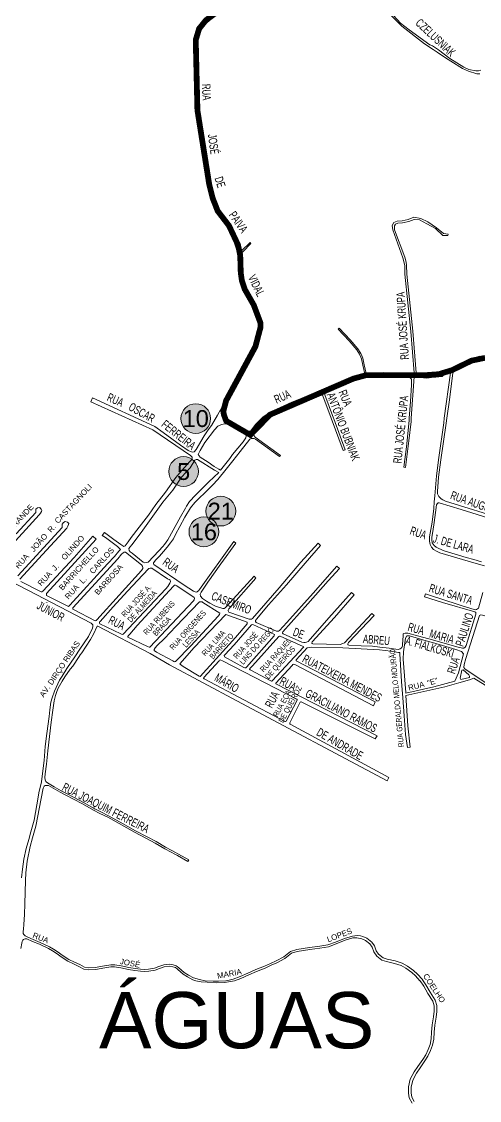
# Model space of a CAD drawing. Header units: millimetres. Extents: x 617885 to 663705, y 7172943 to 7234736.
# Drawn here: x 645492 to 646306, y 7180587 to 7182505 of the extents above; entities that cross this region are included whole.
import ezdxf
from ezdxf.enums import TextEntityAlignment as Align

# ---------------------------------------------------------------- set-up
doc = ezdxf.new("R2010")
doc.units = ezdxf.units.MM
for name, color, linetype in [('BAIRROS', 12, 'Continuous'), ('Equipamentos Públicos', 171, 'Continuous'), ('Escolas Municipais', 21, 'Continuous')]:
    doc.layers.add(name, color=color, linetype=linetype)
doc.layers.add('TOP_VIAS 10.000', color=7, linetype='Continuous', lineweight=9)
doc.layers.add('VIAS', color=7, linetype='Continuous', lineweight=5)
doc.styles.add('LDUP', font='LDUP.SHX')
doc.styles.get("Standard").update_dxf_attribs({"font": 'arial.ttf'})

msp = doc.modelspace()

# ---------------------------------------------------------------- hatches: boundary and pattern name
at = {"layer": 'Equipamentos Públicos', "true_color": 0xb3b3ff}
h = msp.add_hatch(color=151, dxfattribs=at)
edge = h.paths.add_edge_path()
edge.add_arc((645801.8, 7181799.1), 26.4, 0, 360)
at = {"layer": 'Equipamentos Públicos', "true_color": 0xff0040}
h = msp.add_hatch(color=240, dxfattribs=at)
edge = h.paths.add_edge_path()
edge.add_arc((645780.3, 7181705), 26.4, 0, 360)
at = {"layer": 'Equipamentos Públicos', "true_color": 0xffff99}
h = msp.add_hatch(color=51, dxfattribs=at)
edge = h.paths.add_edge_path()
edge.add_arc((645816.3, 7181597.8), 26.4, 0, 360)
at = {"layer": 'Escolas Municipais'}
h = msp.add_hatch(color=21, dxfattribs=at)
edge = h.paths.add_edge_path()
edge.add_arc((645846.4, 7181634.6), 26.4, 0, 360)

# ---------------------------------------------------------------- linework, layer by layer
at = {"layer": 'BAIRROS', "lineweight": 40, "ltscale": 0.3, "const_width": 10}
for points in [[(646315.7, 7181907.1), (646291.7, 7181902.1), (646256.7, 7181885.1), (646233.7, 7181878.1), (646208.6, 7181876.2), (646103.7, 7181876.1), (646081.7, 7181870.1), (645933.7, 7181806.1), (645898.7, 7181770.1), (645855.7, 7181795.1), (645851.7, 7181806.1), (645850.7, 7181812.1), (645855.7, 7181831.1), (645907.7, 7181927.1), (645916.7, 7181961.1), (645916.7, 7181969.1), (645904.7, 7182001.1), (645888.7, 7182029.1), (645883.7, 7182044.1), (645881.7, 7182058.1), (645880.7, 7182090.1), (645876.7, 7182108.1), (645860.7, 7182142.1), (645840.7, 7182168.1), (645831.7, 7182191.1), (645825.7, 7182215.1), (645804.7, 7182347.1), (645801.7, 7182472.1), (645807.7, 7182492.1), (645819.7, 7182507.1), (645842.7, 7182524.1)], [(645843, 7182524), (645820, 7182507), (645808, 7182492), (645802, 7182472), (645805, 7182347), (645826, 7182215), (645832, 7182191), (645841, 7182168), (645861, 7182142), (645877, 7182108), (645881, 7182090), (645882, 7182058), (645884, 7182044), (645889, 7182029), (645905, 7182001), (645917, 7181969), (645917, 7181961), (645908, 7181927), (645856, 7181831), (645851, 7181812), (645852, 7181806), (645856, 7181795), (645899, 7181770), (645934, 7181806), (646082, 7181870), (646104, 7181876), (646208.9, 7181876), (646234, 7181878), (646257, 7181885), (646292, 7181902), (646316, 7181907)]]:
    msp.add_lwpolyline(points, dxfattribs=at)
at = {"layer": 'Equipamentos Públicos', "color": 7, "lineweight": 5}
for centre in [(645801.8, 7181799.1), (645780.3, 7181705), (645816.3, 7181597.8)]:
    msp.add_circle(centre, 26.4, dxfattribs=at)
at = {"layer": 'Escolas Municipais', "color": 7, "lineweight": 5}
msp.add_circle((645846.4, 7181634.6), 26.4, dxfattribs=at)
at = {"layer": 'VIAS', "color": 253, "ltscale": 0.3}
for points in [[(646306.7, 7182411.6), (646301.5, 7182411.6), (646286.6, 7182416.3), (646275.7, 7182421.4), (646254.9, 7182434.5), (646245.4, 7182440.5), (646230.7, 7182450.2), (646223.9, 7182454.8), (646208.1, 7182465.2), (646167.9, 7182496.6), (646149, 7182515.3)], [(646153.2, 7182515.6), (646165.8, 7182501.7), (646181.3, 7182490), (646217.7, 7182463.3), (646222.4, 7182461.7), (646233.2, 7182454.6), (646253.4, 7182439.2), (646278.3, 7182423.4), (646287.3, 7182419.3), (646299.3, 7182417.2), (646304.1, 7182417.3), (646308.3, 7182418.5)], [(645814.7, 7182506.1), (645808.9, 7182498.4), (645804.1, 7182490.2), (645800.4, 7182481.3), (645798.5, 7182471.5), (645798.4, 7182455.5), (645798.8, 7182425.5), (645799.4, 7182412.9), (645799.7, 7182408.1), (645800.8, 7182381.4), (645802.1, 7182352.9), (645806.2, 7182322.3), (645812.2, 7182294), (645817.3, 7182249.8), (645825.4, 7182207.1), (645833.2, 7182177.8), (645843.2, 7182159.6), (645848.4, 7182153.5), (645854.6, 7182145.3), (645861.8, 7182132.6), (645868.5, 7182118.2), (645872.6, 7182105.5), (645874.4, 7182100), (645877.4, 7182085.4), (645878.9, 7182068.3), (645879.4, 7182058.2), (645880.7, 7182045), (645885.4, 7182030.6), (645893.6, 7182016.8), (645893.6, 7182016.7), (645901.5, 7182002.9), (645901.5, 7182002.9), (645910.1, 7181982), (645914, 7181970.8), (645915.1, 7181963.5), (645913, 7181955.6), (645908.9, 7181937.9), (645908.8, 7181937.8), (645904.3, 7181925.9), (645899.2, 7181915.3), (645854.2, 7181832), (645848.9, 7181820.1), (645840.4, 7181804.9), (645829.8, 7181786.7), (645824.2, 7181779.3), (645816.7, 7181768.3), (645802.7, 7181744.1), (645799.3, 7181739.7), (645795.6, 7181739.1), (645788.2, 7181742.6), (645774.8, 7181752.1), (645744.2, 7181774.2), (645729.3, 7181785), (645618.4, 7181836.1), (645615.2, 7181828.8), (645725.9, 7181779), (645792.8, 7181733.3), (645795.4, 7181730.3), (645795.6, 7181728.9), (645794.9, 7181726.5), (645791.3, 7181722.8), (645777.3, 7181706.8), (645766.3, 7181694.2), (645748, 7181668.4), (645731, 7181646.2), (645717.8, 7181627.5), (645701.5, 7181606), (645686.9, 7181587.8), (645681.8, 7181580), (645676.5, 7181572.8), (645674.1, 7181571.7), (645668.9, 7181575.2), (645656.1, 7181584), (645639.7, 7181596.6), (645635.8, 7181591.3), (645641.5, 7181587.6), (645663, 7181571.5), (645668, 7181566.6), (645665.5, 7181563.3), (645657.3, 7181553.7), (645645.3, 7181540.9), (645577.9, 7181467.3), (645576.8, 7181466.1), (645575.7, 7181465.2), (645536.7, 7181484.8), (645536.5, 7181485.8), (645536.9, 7181486.9), (645537, 7181488.1), (645624.8, 7181585), (645618.9, 7181589.8), (645585.7, 7181552.3), (645530.4, 7181492.2), (645528.4, 7181491.2), (645527, 7181490.9), (645491.1, 7181509.7)], [(645825.5, 7182506.3), (645818.3, 7182499.5), (645811.2, 7182489.8), (645807.1, 7182478.8), (645804.2, 7182467.6), (645804.1, 7182456.6), (645804, 7182438.5), (645805.5, 7182398.5), (645806.4, 7182360.5), (645813.6, 7182309.4), (645823.5, 7182243.1), (645826.3, 7182223), (645829.5, 7182208.6), (645834.4, 7182190), (645839.7, 7182176.2), (645844.1, 7182167.9), (645854.2, 7182154.8), (645865, 7182139.2), (645873.3, 7182123), (645878.5, 7182109.7), (645880.9, 7182098), (645882, 7182097.5), (645883.9, 7182097.8), (645898.6, 7182111.8), (645900, 7182110.3), (645885.5, 7182095.6), (645882.8, 7182091.8), (645883.8, 7182069), (645884.4, 7182050.4), (645886.6, 7182038.8), (645893.3, 7182025.4), (645908.1, 7181999.6), (645916.4, 7181979), (645918.8, 7181969.5), (645919.2, 7181962.6), (645918, 7181953.4), (645914, 7181938.4), (645908.8, 7181923.8), (645903.7, 7181912.4), (645863.5, 7181839.7), (645858.7, 7181829.7), (645854.8, 7181821.4), (645853.8, 7181815.1), (645854.1, 7181809.3), (645855.2, 7181803.3), (645857.5, 7181800), (645859, 7181797.7), (645894.3, 7181777.4), (645897.3, 7181776.5), (645899.1, 7181776.9), (645908.3, 7181788.4), (645914.9, 7181795.8), (645919.5, 7181800), (645921.9, 7181802.3), (645930.8, 7181808.2), (645939, 7181813.1), (645951.7, 7181818.7), (645972.7, 7181828), (646023.2, 7181848.5), (646085.1, 7181874.5), (646092.4, 7181876.7), (646102.1, 7181878.7), (646098.8, 7181894.1), (646096.3, 7181905.5), (646095, 7181908.5), (646092.9, 7181913.3), (646087.9, 7181921.4), (646074.2, 7181937.4), (646054.7, 7181957.8), (646056.6, 7181959.5), (646076.1, 7181939.2), (646089.9, 7181922.9), (646095.2, 7181914.5), (646097.4, 7181909.3), (646098.7, 7181906.3), (646101.3, 7181894.7), (646104.7, 7181879.1), (646114.6, 7181879.9), (646134.7, 7181880.8), (646190, 7181880.1), (646183.8, 7181953.8)], [(646183.8, 7181953.8), (646173.1, 7182055.7), (646173.3, 7182071.2), (646169.6, 7182084.7), (646151.9, 7182134.5), (646151.1, 7182142.4), (646154, 7182147.5), (646159.9, 7182149.9), (646168.8, 7182150.5), (646179.2, 7182152.8), (646189.3, 7182157), (646201.7, 7182154.5), (646214, 7182148.5), (646229.4, 7182138.2), (646242.2, 7182128.2), (646250.4, 7182127.1), (646249.7, 7182124.6), (646241, 7182124.5), (646228, 7182136.9), (646212.2, 7182145.3), (646199.1, 7182152.2), (646189.7, 7182153.2), (646180.3, 7182149.2), (646169.4, 7182146.8), (646160.8, 7182146.2), (646156.6, 7182144.6), (646154.8, 7182141.5), (646155, 7182134.7), (646173.1, 7182085.9), (646175.9, 7182076.9), (646176.4, 7182071.5), (646176.8, 7182056), (646187.5, 7181954.2), (646193.7, 7181880.4), (646216.8, 7181880.3), (646228.4, 7181881.4), (646240.6, 7181883.8), (646249.7, 7181886.6), (646252.3, 7181886.9), (646268.4, 7181894.5), (646285.5, 7181902.9), (646297.4, 7181907.9), (646306.3, 7181909.8)], [(646180.9, 7181795.5), (646176, 7181749.1), (646171.6, 7181712.5), (646174.5, 7181712.1), (646180.4, 7181759.3), (646184.3, 7181793.6), (646184.8, 7181800), (646190.2, 7181873), (646200.6, 7181873.5), (646202.7, 7181873.3), (646206.3, 7181871.3), (646212.7, 7181871.2), (646220.8, 7181872.1), (646228.5, 7181872.5), (646239.9, 7181874), (646241.9, 7181876.5), (646254.3, 7181880.1), (646243.5, 7181800), (646242.4, 7181791.7), (646233.5, 7181729.7), (646229.7, 7181697.5), (646226.4, 7181661.8), (646225.6, 7181651.2), (646224.7, 7181639), (646221.7, 7181615.1), (646217.3, 7181588.9), (646217.1, 7181585.9), (646217.4, 7181581.2), (646218.4, 7181575.5), (646220.6, 7181570.6), (646224.2, 7181566.5), (646230.5, 7181562.9), (646235.7, 7181560.6), (646295.9, 7181542.8), (646314.8, 7181537.3)], [(645737.3, 7181554.7), (645744.6, 7181562.8), (645751.1, 7181570.8), (645757.1, 7181578), (645762.1, 7181585.2), (645766, 7181593.1), (645773.6, 7181607.4), (645782.3, 7181623.9), (645792.6, 7181640.7), (645800.4, 7181650.1), (645807.4, 7181657.1), (645818.6, 7181667.7), (645831.9, 7181680.9), (645841.1, 7181690.6), (645856.1, 7181708.9), (645867.8, 7181723.9), (645881, 7181740.8), (645897.8, 7181762.6), (645900.7, 7181763.4), (645902.1, 7181763.8), (645905.7, 7181763.8), (645908, 7181762.2), (645950.6, 7181731.4), (645952.3, 7181733.7), (645907.4, 7181766.1), (645905.4, 7181768.3), (645904.8, 7181770), (645905.4, 7181772.4), (645918.7, 7181789.1), (645923.3, 7181793.3), (645929.1, 7181798.2), (645931.6, 7181800), (645935.9, 7181803), (645941.2, 7181805.6), (645945.5, 7181807.6), (645957.1, 7181812.8), (646022.6, 7181841), (646025.8, 7181840.9), (646027.8, 7181839.5), (646042.4, 7181800), (646063.8, 7181742.1), (646067.1, 7181743.6), (646047.2, 7181798.5), (646046.6, 7181800), (646031.4, 7181841.1), (646031.9, 7181843.8), (646032.7, 7181845.2), (646064.3, 7181859), (646075.3, 7181864), (646085.2, 7181867.7), (646095.1, 7181870.2), (646103.1, 7181871.8), (646110.8, 7181872.8), (646119.8, 7181873.3), (646145.5, 7181873.5), (646180.3, 7181873.2), (646183.5, 7181871.2), (646185, 7181868.9), (646184.9, 7181859), (646183.6, 7181829.2), (646181.3, 7181800), (646180.9, 7181795.5)], [(645806.4, 7181735.2), (645809.5, 7181742.3), (645817.9, 7181756.4), (645835.2, 7181779.3), (645841.2, 7181785.5), (645847.5, 7181788.8), (645853.7, 7181789.7), (645860.6, 7181788.4), (645888.6, 7181774.2), (645891.2, 7181771.3), (645891.5, 7181768)], [(645891.5, 7181768), (645890.7, 7181764.7), (645888.6, 7181761.3), (645886, 7181757.9), (645867.4, 7181735), (645862.3, 7181728.2), (645845.9, 7181707.2), (645842.6, 7181709.1), (645834.8, 7181713.9), (645823.9, 7181721.9), (645809.8, 7181730.5), (645806.4, 7181735.2)], [(645714.9, 7181543.2), (645711.7, 7181542.7), (645708.2, 7181543.7), (645688.8, 7181559.8), (645685.1, 7181562.3), (645683.3, 7181564.6), (645683, 7181568.4), (645690.8, 7181577.8), (645707.7, 7181600.8), (645728.7, 7181629.8), (645743.2, 7181650.5), (645761.2, 7181671.9), (645776.5, 7181694.8), (645791.8, 7181711.6), (645800.2, 7181725.4), (645802.9, 7181726.4), (645804.7, 7181726.5)], [(645804.7, 7181726.5), (645835, 7181707.4), (645842.7, 7181703.2), (645825.3, 7181686.4), (645801.7, 7181663), (645791, 7181651.7), (645785.7, 7181643.3), (645783.6, 7181639.6), (645774.7, 7181624.4), (645752.2, 7181583.6), (645749.6, 7181579.3), (645746.3, 7181575.2), (645743.1, 7181571.8), (645736, 7181564.1), (645717.1, 7181543.9), (645714.9, 7181543.2)], [(645463.8, 7181562.5), (645523.5, 7181627.8), (645525.8, 7181630.7), (645527.7, 7181633.8), (645528.3, 7181635.6), (645527.1, 7181638.1), (645526.3, 7181639.2), (645524.8, 7181640.8), (645520.7, 7181640.7), (645517.8, 7181638.3), (645517.7, 7181635), (645517.9, 7181632.3), (645483.1, 7181594)], [(645489.3, 7181513.4), (645529.7, 7181557.3), (645572.7, 7181604.6), (645574.5, 7181607.6), (645575.8, 7181610.7), (645576.3, 7181612.8), (645573.9, 7181615), (645569.8, 7181616.1), (645566.7, 7181614.5), (645564.6, 7181611.5), (645564.4, 7181607.7), (645564.4, 7181605.6), (645486, 7181519.3)], [(646008.8, 7181402), (646048.1, 7181445.8), (646083.6, 7181486.1), (646078.4, 7181490.2), (646038.5, 7181445.1), (646001.4, 7181402.8), (645998.7, 7181401.4), (645996.3, 7181401), (645993.7, 7181401), (645990.6, 7181401.9), (645957.4, 7181416.3), (645956.2, 7181417.6), (645956.1, 7181419), (645956.7, 7181420.2), (646001.1, 7181470), (646037.4, 7181510.7), (646057, 7181532.7), (646052.5, 7181536.9), (646010.4, 7181488.7), (645963.4, 7181436.8), (645950.6, 7181422.4), (645948.7, 7181421.5), (645947.3, 7181421.2), (645945.1, 7181421.3), (645909.3, 7181436.6), (645908, 7181438.6), (645908.2, 7181439.9), (645910, 7181442.6), (645931.4, 7181468), (645963.1, 7181503.8), (645996.1, 7181542.2), (646023.6, 7181573.6), (646019.2, 7181577.8), (645988.8, 7181543.7), (645949.9, 7181498.3), (645902.7, 7181443.5), (645900.9, 7181442.5), (645900.1, 7181442.4), (645896.8, 7181442.4), (645860.9, 7181455.2), (645859.8, 7181456.4), (645859.2, 7181457.6), (645859.2, 7181458.7), (645860.8, 7181460.8), (645908.4, 7181515.5), (645905.4, 7181519.2), (645855.9, 7181464.4), (645854.4, 7181462.8), (645852.3, 7181461.7), (645850.2, 7181461.3), (645836.9, 7181465.6), (645827, 7181471), (645820.9, 7181474.8), (645813.6, 7181479.5), (645810.3, 7181483.2), (645810, 7181487.2), (645811.4, 7181490.8), (645823.3, 7181508.5), (645846.5, 7181541.2), (645873.2, 7181577.8), (645869.3, 7181580.9), (645808.5, 7181495.2), (645806.5, 7181493.2), (645805.8, 7181492.3), (645804.3, 7181491.3), (645802.4, 7181490.6), (645797.6, 7181492.3), (645781.2, 7181502.7), (645727.3, 7181540), (645726.7, 7181541.5), (645726.9, 7181542.8), (645731.1, 7181547.8), (645737.3, 7181554.7)], [(646273.6, 7181467.1), (646260.7, 7181471.1), (646248.2, 7181475), (646209.8, 7181487.8), (646208.3, 7181482.1), (646240.3, 7181472.2), (646297.8, 7181455.8), (646299.4, 7181454.3), (646299.7, 7181451.4), (646282.5, 7181395.7), (646280.4, 7181392.8), (646278.2, 7181391.3), (646275.5, 7181390.8), (646268.3, 7181392.7), (646216.1, 7181407.4), (646195.6, 7181413.1), (646178.8, 7181417.8), (646173.8, 7181417.7), (646171.6, 7181417.3), (646170.5, 7181416.5), (646170.3, 7181412.8), (646169.2, 7181397.8), (646169.1, 7181395), (646168.1, 7181392.1), (646166.8, 7181390.8), (646165.3, 7181390), (646161.5, 7181388.8), (646145.3, 7181390.9), (646128.7, 7181392.9), (646115.9, 7181394.4), (646095.8, 7181395.4), (646074, 7181396.6), (646072.3, 7181397), (646071.8, 7181398.6), (646073, 7181400.8), (646118.8, 7181448.8), (646114.7, 7181452.6), (646066, 7181400.5), (646063.2, 7181399.2), (646058.7, 7181397.7), (646010.1, 7181398.8), (646008.9, 7181399.2), (646008.3, 7181400), (646008.8, 7181402)], [(646312.1, 7181490.1), (646304, 7181462.1), (646300.6, 7181459.9), (646298.5, 7181459.4), (646273.6, 7181467.1)]]:
    msp.add_lwpolyline(points, dxfattribs=at)
at = {"layer": 'VIAS', "color": 253, "flags": 128}
for points in [[(646309.3, 7181903.2), (646303.1, 7181902.6), (646298.2, 7181901), (646294.2, 7181899.3), (646267.1, 7181886.3), (646260.2, 7181882.5), (646258.5, 7181880.2), (646252.6, 7181832.4), (646247.9, 7181800), (646246.7, 7181791.1), (646237.5, 7181726), (646233.3, 7181694.7), (646231.4, 7181669.3), (646231.5, 7181665.1), (646233.9, 7181660.4), (646238, 7181656.7), (646240.6, 7181654.7), (646245.8, 7181652.1), (646352.8, 7181619)], [(646309.6, 7181544.4), (646296, 7181548.4), (646282.1, 7181552.4), (646249.1, 7181562.3), (646243.1, 7181564.2), (646233.9, 7181567.9), (646228.9, 7181570.8), (646225.6, 7181573.4), (646222.1, 7181578.3), (646221.1, 7181583.3), (646221.3, 7181588.2), (646223, 7181598.1), (646225.6, 7181614.3), (646227.8, 7181631.9), (646229.5, 7181645.8), (646230.5, 7181647.5), (646232.5, 7181649.1), (646234.6, 7181649.5), (646273.5, 7181637.4), (646331.9, 7181619.2)], [(645466.7, 7181513.2), (645504.9, 7181493.6), (645615.8, 7181435.7), (645617.4, 7181434.5), (645619.1, 7181432.6), (645619.1, 7181428.9), (645617.8, 7181424.5), (645614.5, 7181418), (645611.5, 7181411.7), (645596.2, 7181389.1), (645587, 7181375.9), (645572.8, 7181354.7), (645564.6, 7181341.1), (645560.1, 7181333.9), (645550.8, 7181314.4), (645546.7, 7181302.8), (645544.3, 7181294.8), (645542.4, 7181281.3), (645541.5, 7181269.8), (645537.4, 7181239.1), (645534.3, 7181216.5), (645532.4, 7181191.5), (645528.5, 7181159), (645527.7, 7181153.4), (645523.3, 7181133.6), (645522, 7181126), (645514.7, 7181085.1), (645508.6, 7181064.6), (645505.4, 7181050.8), (645500.7, 7181035), (645496.7, 7181015.8), (645493.8, 7180998.4), (645492.2, 7180982.8)], [(646164.6, 7181381), (646164.5, 7181381.2), (646164.5, 7181382.1), (646164.5, 7181382.5), (646164.4, 7181382.7), (646164.3, 7181382.9), (646164.2, 7181383.1), (646164, 7181383.2), (646163.5, 7181383.3), (646163.2, 7181383.3), (646162.8, 7181383.4), (646162.4, 7181383.4), (646162.1, 7181383.5), (646148.2, 7181385.6), (646128.1, 7181388), (646063.2, 7181391.4), (646008.3, 7181392.5), (646000, 7181391.5), (645980.4, 7181370), (645980.1, 7181369.5), (645980, 7181369), (645980.1, 7181368.7), (645980.2, 7181368.4), (646120.7, 7181295.8), (646117.9, 7181288.8), (645979.2, 7181361.1), (645977.7, 7181361.9), (645975.7, 7181362.5), (645974.3, 7181361.7), (645973.1, 7181360.4), (645944.2, 7181328.9), (645943.9, 7181328.3), (645944.3, 7181327.8), (646124, 7181235.3), (646120.5, 7181229.7), (645989.1, 7181295.7), (645988.3, 7181295.7), (645987.5, 7181295), (645969.2, 7181258.1), (645969.2, 7181256.8), (645969.8, 7181255.8), (646080.5, 7181195.8), (646145, 7181160.9), (646142.2, 7181155.3), (645874.8, 7181297.4), (645755.2, 7181361.1), (645721, 7181381.5), (645628.1, 7181430.3), (645627.4, 7181430.4), (645626.9, 7181430), (645620.5, 7181415.8), (645615.1, 7181406.5), (645599.2, 7181382.7), (645596.7, 7181379.1), (645594.7, 7181376.1), (645583.3, 7181359.1), (645579, 7181353.6), (645569.3, 7181339.8), (645564.4, 7181332.5), (645557.6, 7181320.2), (645555, 7181313.8), (645552.6, 7181306.9), (645550.3, 7181297.5), (645548, 7181281), (645545, 7181259.4), (645542, 7181233.9), (645538.8, 7181208.6), (645536.5, 7181184.9), (645534.4, 7181167.7), (645534, 7181161.4), (645534.2, 7181157), (645535.3, 7181154), (645536.5, 7181152.7), (645541.7, 7181149.7), (645550.3, 7181144.7), (645562.5, 7181137.6), (645572.3, 7181132.5), (645586.1, 7181125.5), (645602.5, 7181116.9), (645621.6, 7181105.8), (645633.1, 7181100.2), (645646.9, 7181093.3), (645667.7, 7181082), (645694.8, 7181066.6), (645715.6, 7181055.4), (645731.4, 7181047.2), (645748.4, 7181037.1), (645759.4, 7181031.1), (645764.8, 7181028.3), (645771, 7181025.1), (645789.3, 7181014.7), (645788.1, 7181011.8), (645769.5, 7181022.3), (645764.7, 7181024.7), (645757.9, 7181028.3), (645746.8, 7181034.3), (645729.9, 7181044.4), (645714.1, 7181052.6), (645693.3, 7181063.8), (645666.1, 7181079.2), (645645.4, 7181090.5), (645631.7, 7181097.3), (645620.1, 7181103), (645600.9, 7181114.1), (645584.6, 7181122.6), (645570.8, 7181129.7), (645561, 7181134.8), (645548.7, 7181142), (645540.1, 7181146.9), (645536.4, 7181147), (645534.5, 7181146.7), (645532.6, 7181145.7), (645530.8, 7181142.4), (645527.3, 7181123.7), (645517.8, 7181074.4), (645511.7, 7181054.2), (645507.5, 7181038.4), (645502.4, 7181012.4), (645499.9, 7180991.4), (645499.4, 7180977.9), (645498.9, 7180957.6), (645498.4, 7180936.8), (645497.6, 7180917.4), (645496.2, 7180899.7), (645495.6, 7180891.6), (645495.1, 7180887.7), (645495.1, 7180883.8), (645496.5, 7180881.8), (645499.1, 7180879.5), (645503.3, 7180877.4), (645513, 7180873), (645525.5, 7180867.9), (645542, 7180860.3), (645549.4, 7180855.8), (645555.7, 7180851.6), (645566.6, 7180843.9), (645576.4, 7180837.9), (645586.2, 7180832.9), (645595.9, 7180828.6), (645604.4, 7180824.1), (645611.9, 7180822.9), (645623.2, 7180823.3), (645639.8, 7180826.4), (645650.9, 7180828.1), (645657.9, 7180828.2), (645669.3, 7180826.5), (645683, 7180823.3), (645694, 7180821.5), (645704, 7180820.4), (645710.8, 7180820.1), (645717.9, 7180820.3), (645728.6, 7180822.3), (645736.5, 7180825.2), (645745.2, 7180827.9), (645754.6, 7180829.2), (645761.7, 7180828.3), (645767.3, 7180826.4), (645768.7, 7180825.3), (645772.1, 7180822.6), (645781.5, 7180814.5), (645788.8, 7180809.8), (645797.8, 7180804.9), (645808.4, 7180801.9), (645818.8, 7180800), (645833, 7180799.3), (645842.2, 7180799.3), (645855.4, 7180800), (645861, 7180800.9), (645868.3, 7180802.8), (645880.5, 7180807.2), (645894.5, 7180813.5), (645908.6, 7180819.7), (645923.8, 7180825.7), (645934.5, 7180830.5), (645944.5, 7180835), (645958.2, 7180842.4), (645970, 7180851.9), (645981.3, 7180855.3), (646004.2, 7180858.8), (646022.1, 7180861.1), (646036.6, 7180863.7), (646049.9, 7180868.7), (646066.2, 7180875.2), (646080.1, 7180879.4), (646088.7, 7180880.3), (646094.3, 7180879.9), (646098.6, 7180878.8), (646106.1, 7180875.5), (646114.6, 7180868.4), (646119.4, 7180861.8), (646122.5, 7180853.3), (646126.7, 7180847), (646134.7, 7180840.8), (646141.9, 7180838.5), (646156, 7180835.1), (646168.6, 7180831), (646177.8, 7180825.9), (646188.5, 7180818), (646195.8, 7180811.8), (646203.9, 7180802.7), (646205.7, 7180800), (646210.7, 7180792.8), (646218.2, 7180779.5), (646227.2, 7180765.4), (646230.3, 7180755.8), (646230.1, 7180745.5), (646229, 7180735), (646226.5, 7180721.1), (646225.6, 7180708.4), (646224.7, 7180696.2), (646222.5, 7180685.1), (646219.1, 7180675.9), (646214.4, 7180665.9), (646209.1, 7180657.7), (646200.5, 7180645), (646194.1, 7180635.8), (646187.3, 7180623.2), (646184.6, 7180610.6), (646184.7, 7180600.6), (646185.7, 7180593.1), (646190.1, 7180585.2)], [(646211.4, 7181404.2), (646181.7, 7181412.8), (646176.9, 7181413), (646174.3, 7181408.6), (646170.7, 7181384.5), (646170.4, 7181371.7), (646175.1, 7181312.2), (646175.1, 7181311)], [(646175.1, 7181311), (646224.8, 7181322.1), (646262, 7181332.5), (646268.9, 7181346.9), (646277.8, 7181380.8), (646274, 7181385), (646264.2, 7181388.7), (646222.2, 7181401.1), (646211.4, 7181404.2)], [(646174.6, 7181237.5), (646171.9, 7181270.5), (646169.9, 7181302.9), (646167.5, 7181331.8), (646164.6, 7181381)], [(645560.1, 7181333.9), (645560.1, 7181333.9)], [(646316, 7181325.1), (646295.9, 7181337.4), (646288.5, 7181334.5), (646269.2, 7181329.6), (646244.3, 7181322), (646175.4, 7181306.7)], [(646175.4, 7181306.7), (646178.4, 7181253.2), (646182.8, 7181215), (646177.9, 7181214.3), (646174.6, 7181237.5)], [(646186.5, 7180582.1), (646181.3, 7180591.6), (646180.1, 7180600.2), (646180, 7180611.1), (646183, 7180624.8), (646190.2, 7180638.2), (646196.7, 7180647.6), (646205.3, 7180660.2), (646210.4, 7180668.1), (646214.8, 7180677.7), (646218.1, 7180686.3), (646220.1, 7180696.8), (646221, 7180708.7), (646221.9, 7180721.7), (646224.4, 7180735.7), (646225.5, 7180745.8), (646225.7, 7180755.1), (646223, 7180763.5), (646214.3, 7180777.2), (646206.8, 7180790.3), (646200.3, 7180799.8), (646200.1, 7180800), (646192.5, 7180808.5), (646185.6, 7180814.4), (646175.3, 7180822.1), (646166.8, 7180826.8), (646154.7, 7180830.7), (646140.7, 7180834.1), (646132.5, 7180836.6), (646123.3, 7180843.8), (646118.4, 7180851.2), (646115.3, 7180859.7), (646111.3, 7180865.3), (646103.6, 7180871.6), (646096.8, 7180874.6), (646087.9, 7180876.4), (646081.1, 7180876), (646067.4, 7180871.9), (646051.2, 7180865.5), (646037.6, 7180860.3), (646022.6, 7180857.6), (646004.7, 7180855.4), (645982.1, 7180851.9), (645971.7, 7180848.7), (645960.2, 7180839.5), (645946, 7180831.9), (645936, 7180827.3), (645925.2, 7180822.5), (645910, 7180816.4), (645895.9, 7180810.3), (645881.8, 7180804), (645870.8, 7180800), (645852.9, 7180797), (645838.1, 7180796.3), (645822.3, 7180797.1), (645811.2, 7180797.8), (645802.3, 7180800), (645796.4, 7180801.7), (645787, 7180806.9), (645779.4, 7180811.7), (645769.9, 7180819.9), (645768.8, 7180820.8), (645765.6, 7180823.3), (645760.9, 7180824.9), (645754.6, 7180825.7), (645745.9, 7180824.5), (645737.6, 7180821.9), (645729.6, 7180818.9), (645718.3, 7180816.8), (645710.8, 7180816.6), (645703.8, 7180816.9), (645693.5, 7180818), (645682.3, 7180819.9), (645668.7, 7180823), (645657.7, 7180824.8), (645651.2, 7180824.6), (645640.4, 7180823), (645623.6, 7180819.8), (645611.7, 7180819.4), (645603.3, 7180820.7), (645594.4, 7180825.4), (645584.7, 7180829.8), (645574.7, 7180834.9), (645564.7, 7180841), (645553.8, 7180848.7), (645547.6, 7180852.9), (645540.3, 7180857.2), (645524.1, 7180864.7), (645511.6, 7180869.8), (645501.9, 7180874.2), (645499.1, 7180874.1), (645497.3, 7180873.8), (645495.8, 7180873.2), (645494.6, 7180872.1), (645493.6, 7180869.5), (645493, 7180866.4), (645491.4, 7180857.5)]]:
    msp.add_lwpolyline(points, dxfattribs=at)
for points in [[(645663.4, 7181549.9), (645583.5, 7181462.7), (645583.3, 7181461.7), (645583.6, 7181460.5), (645584.4, 7181459.7), (645623.2, 7181439.5), (645624.8, 7181440.3), (645626.4, 7181441.6), (645705.6, 7181529.2), (645707.6, 7181532.4), (645707.7, 7181533.6), (645707, 7181536.7), (645705.5, 7181539.2), (645677.3, 7181561.4), (645674.8, 7181561.4), (645672.8, 7181560.5), (645669.9, 7181557.9)], [(645680.8, 7181492.2), (645655.3, 7181464.7), (645631.8, 7181438.7), (645630.9, 7181437.8), (645630.6, 7181436.3), (645631.6, 7181434.5), (645669, 7181416.3), (645671.4, 7181415.3), (645672.8, 7181415.7), (645719.7, 7181465.5), (645748.6, 7181496.7), (645752.3, 7181500.8), (645754.2, 7181503.6), (645755.9, 7181506.8), (645757.1, 7181509.8), (645756.5, 7181511.9), (645754.4, 7181513.2), (645751.7, 7181514.2), (645723.6, 7181533.3), (645721, 7181533.5), (645718.3, 7181532.5), (645707.7, 7181521.2)], [(645697.5, 7181431.3), (645762.1, 7181501.5), (645764, 7181502.7), (645765.9, 7181502.8), (645768.1, 7181502), (645799.3, 7181481.1), (645799.9, 7181479.7), (645799.3, 7181476.7), (645797.9, 7181475), (645720.3, 7181392.9), (645718.9, 7181393), (645716.4, 7181394.1), (645681.4, 7181410.7), (645681.5, 7181412), (645682.4, 7181413.8), (645684.5, 7181416.1)], [(645732, 7181384), (645728.1, 7181387.1), (645728.1, 7181388.7), (645730, 7181391.9), (645733.4, 7181395.7), (645746.2, 7181408.1), (645766.3, 7181429.6), (645808.5, 7181473.1), (645810.4, 7181473.6), (645813, 7181473.1), (645814.3, 7181472.4), (645844.7, 7181453.5), (645843.9, 7181450.9), (645841.8, 7181448), (645793, 7181395.3), (645765.9, 7181367.2), (645764.8, 7181367), (645763.2, 7181367.3), (645761.1, 7181368.3)], [(645872.3, 7181409.9), (645893, 7181434), (645893.4, 7181437.2), (645855.1, 7181451.1), (645798.6, 7181391.6), (645774.2, 7181364), (645773.7, 7181363), (645774.6, 7181361.7), (645779.6, 7181358.7), (645807.8, 7181341.2), (645809.9, 7181340.4)], [(646341.2, 7181341.5), (646336.1, 7181333.7), (646330.7, 7181328.4), (646326, 7181326.8), (646321.1, 7181326.3), (646280.2, 7181354.2), (646278.1, 7181356.9), (646278.6, 7181362.1), (646281.9, 7181372.9), (646305.8, 7181449.1), (646308.2, 7181450.3), (646311.1, 7181449.9), (646322.9, 7181446), (646366.4, 7181431.8), (646368.7, 7181429.5), (646367.8, 7181425.7), (646356.9, 7181390.2), (646346.3, 7181355.7), (646342.3, 7181344.5)], [(645870.2, 7181397), (645901.1, 7181432.4), (645903.4, 7181433.1), (645941.8, 7181415.6), (645941.2, 7181412.7), (645892.2, 7181357.4), (645890.8, 7181356.1), (645888.8, 7181356.2), (645887.4, 7181356.6), (645853, 7181375.9), (645852.5, 7181377.7), (645853.5, 7181379.4)], [(645898, 7181354.9), (645902.5, 7181359.8), (645949.2, 7181411.7), (645950.4, 7181412.5), (645951.9, 7181412.2), (645993, 7181394), (645993.6, 7181393.5), (645993.2, 7181392.9), (645937.8, 7181332.9), (645937.1, 7181332.5), (645936.2, 7181332.6), (645898.6, 7181352.3), (645897.5, 7181353.4)], [(645845.4, 7181370), (645846.6, 7181369.9), (645849.1, 7181368.6), (645981.3, 7181300.2), (645981.8, 7181299.6), (645981.8, 7181298.7), (645962.4, 7181261.3), (645961.4, 7181260.6), (645960.2, 7181260.7), (645817, 7181336.5), (645815.9, 7181337.6), (645816.4, 7181338.9), (645843.4, 7181368.6), (645844.3, 7181369.5)], [(646277.1, 7181352.3), (646274.8, 7181351.7), (646271.8, 7181337.8), (646273.1, 7181335.2), (646288.1, 7181339), (646288.3, 7181341.3), (646287.2, 7181343.7)]]:
    msp.add_lwpolyline(points, close=True, dxfattribs=at)

# ---------------------------------------------------------------- texts
at = {"layer": 'BAIRROS', "lineweight": 40, "ltscale": 0.3}
msp.add_text('ÁGUAS', height=100, dxfattribs=at).set_placement((645874.6, 7180679.8), align=Align.CENTER)
at = {"layer": 'Equipamentos Públicos', "color": 7}
for s, p in [('10', (645801.8, 7181799.1)), ('5', (645780.3, 7181705)), ('16', (645816.3, 7181597.8))]:
    msp.add_text(s, height=30, dxfattribs=at).set_placement(p, align=Align.MIDDLE_CENTER)
at = {"layer": 'Escolas Municipais', "color": 7}
msp.add_text('21', height=30, dxfattribs=at).set_placement((645846.4, 7181634.6), align=Align.MIDDLE_CENTER)
at = {"layer": 'TOP_VIAS 10.000', "color": 251, "style": 'LDUP'}
for s, height, rotation, width, p in [('CZELUSNIAK', 15, 317, 0.69, (646191, 7182500.4)), ('RUA', 15, 272, 0.69, (645812.9, 7182393.7)), ('JOSÉ', 15, 278, 0.69, (645823.3, 7182303.7)), ('DE', 15, 288, 0.69, (645835.1, 7182226.2)), ('PAIVA', 15, 305, 0.69, (645859.8, 7182160.8)), ('VIDAL', 15, 296, 0.69, (645894.2, 7182050.2)), ('RUA JOSÉ KRUPA', 15, 93.5826, 0.69, (646180.7, 7181904.2)), ('RUA', 15, 336.3187, 0.69, (645642.7, 7181831.3)), ('RUA', 15, 24, 0.69, (645945.4, 7181825.3)), ('ANTÔNIO BUBNIAK', 15, 291, 0.69, (646034.2, 7181841.7)), ('RUA', 15, 293, 0.69, (646055, 7181846.1)), ('RUA JOSÉ KRUPA', 15, 84.1166, 0.69, (646167.3, 7181718.8)), ('OSCAR', 15, 330.7594, 0.69, (645681, 7181815.3)), ('FERREIRA', 15, 321.5887, 0.69, (645739.3, 7181786)), ('CASTAGNOLI', 10, 47, 1.04, (645557.3, 7181611.6)), ('RUA AUGUSTA', 15, 340.6658, 0.69, (646253, 7181656.6)), ('GRANDE', 10, 47, 1.04, (645474.1, 7181597.4)), ('R.', 10, 49, 1.04, (645545.1, 7181595.6)), ('RUA', 15, 341, 0.69, (646181, 7181593.7)), ('JOÃO', 10, 48, 1.04, (645514.2, 7181561.3)), ('OLINDO', 10, 48, 1.04, (645569.3, 7181546.5)), ('J. DE LARA', 15, 344, 0.69, (646222.1, 7181579.4)), ('BARRICHELLO', 10, 48, 1.04, (645565.1, 7181492.9)), ('CARLOS', 10, 48, 1.04, (645619.5, 7181522)), ('RUA', 10, 48, 1.04, (645486.8, 7181531.4)), ('RUA', 15, 325, 0.69, (645741.6, 7181540.6)), ('J.', 10, 48, 1.04, (645552.4, 7181527.7)), ('BARBOSA', 10, 48, 1.04, (645628.3, 7181484.6)), ('RUA', 10, 47, 1.04, (645527.2, 7181500.5)), ('L.', 10, 47, 1.04, (645601.4, 7181504.7)), ('RUA', 10, 48, 1.04, (645575.7, 7181476.9)), ('CASEMIRO', 15, 338.6713, 0.69, (645828.1, 7181478)), ('RUA SANTA', 15, 343, 0.69, (646215.1, 7181491.4)), ('JÚNIOR', 15, 332, 0.69, (645518.1, 7181462)), ('RUA JOSÉ A.', 10, 48, 0.69, (645676.1, 7181445.3)), ('DE ALMEIDA', 10, 48, 0.69, (645686.9, 7181436)), ('RUA RUBENS', 10, 48, 0.69, (645715, 7181413.5)), ('PAULINO', 15, 72, 0.69, (646276.9, 7181392.8)), ('RUA', 15, 333, 0.69, (645645.2, 7181436.1)), ('BRAGA', 10, 48, 0.69, (645731.8, 7181411.5)), ('RUA ORIGENES', 10, 48, 0.69, (645761.8, 7181387)), ('RUA', 15, 344, 0.69, (646177.3, 7181422.3)), ('LESSA', 10, 48, 0.69, (645785, 7181391.2)), ('LIMA', 10, 48, 0.69, (645837.4, 7181397.3)), (' LINS DO REGO', 10, 48, 0.69, (645883.9, 7181358.6)), ('DE', 15, 339.4327, 0.69, (645973.1, 7181414)), ('ABREU', 15, 354.9582, 0.69, (646098.5, 7181400.4)), ('MARIA', 15, 344, 0.69, (646215.8, 7181410.5)), ('AV. DIRÇO RIBAS', 10, 56, 1.04, (645531.7, 7181302.7)), ('RUA', 10, 48, 0.69, (645818.8, 7181376)), ('BARRETO', 10, 48, 0.69, (645832.7, 7181370.6)), ('RUA JOSÉ ', 10, 48, 0.69, (645875, 7181371.1)), ('RUA RAQUEL', 10, 48, 0.69, (645922.4, 7181347.5)), ('A. FIALKOSKI', 15, 344, 0.69, (646173.2, 7181398.1)), ('DE QUEIRÓS', 10, 48, 0.69, (645931.2, 7181335.1)), ('RUATEIXEIRA MENDES', 15, 332.1858, 0.69, (645989.8, 7181367.3)), ('RUA', 15, 72, 0.69, (646262.2, 7181344.1)), ('MÁRIO', 15, 330, 0.69, (645833.7, 7181334)), ('RUA', 15, 332, 0.69, (645949.4, 7181327.7)), ('RUA GERALDO MELO MOURÃO', 10, 95.1976, 0.69, (646171.8, 7181215.6)), ('"E"', 10, 16, 1.04, (646214.9, 7181324)), ('RUA', 10, 14, 1.04, (646180.6, 7181315.4)), ('RUA', 15, 62, 0.69, (645937.2, 7181283.3)), ('RUA EÇA', 10, 61.2849, 0.69, (645947.2, 7181267.6)), ('DE QUEIROZ', 10, 61.8328, 0.69, (645957, 7181257.4)), ('GRACILIANO RAMOS', 15, 332.3631, 0.69, (645995.1, 7181305.6)), ('DE ANDRADE', 15, 330, 0.69, (646015, 7181237.1)), ('RUA JOAQUIM FERREIRA', 15, 332.9717, 0.69, (645562.9, 7181139.1)), ('RUA', 10, 338.3462, 1.04, (645511, 7180876.9)), ('LOPES', 10, 20.9226, 1.04, (646037.3, 7180868.1)), ('JOSÉ', 10, 349.319, 1.04, (645666.5, 7180829.7)), ('MARIA', 10, 10.4555, 1.04, (645840.8, 7180803.5)), ('COELHO', 10, 303.5416, 1.04, (646205.1, 7180808.4))]:
    msp.add_text(s, height=height, rotation=rotation, dxfattribs=dict(at, width=width)).set_placement(p)

doc.saveas('drawing.dxf')
